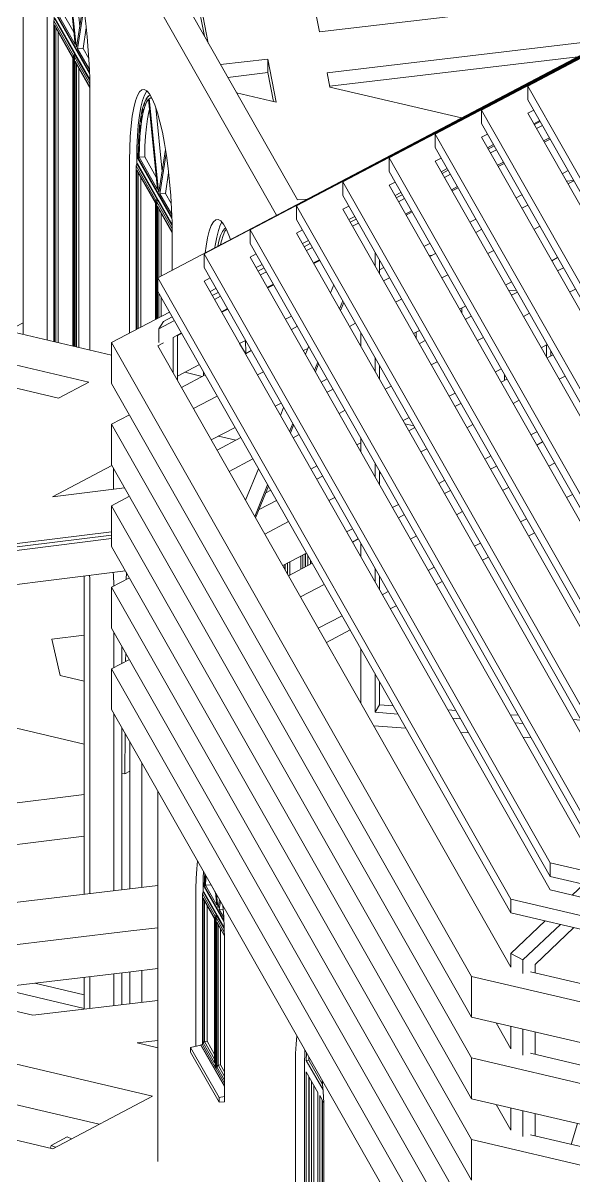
# Model space of a CAD drawing. Header units: millimetres. Extents: x -48833 to 51386, y -17441 to 31409.
# Drawn here: x -5673 to -1879, y 506 to 8446 of the extents above; entities that cross this region are included whole.
import ezdxf

# ---------------------------------------------------------------- set-up
doc = ezdxf.new("R2010")
doc.units = ezdxf.units.MM
for name, color, linetype, lineweight in [('A-FLOR', 192, 'Continuous', 9), ('A-GENM', 13, 'Continuous', 9), ('A-GLAZ', 151, 'Continuous', 9), ('A-GLAZ-CURT', 52, 'Continuous', 9), ('A-ROOF', 132, 'Continuous', 9), ('A-WALL', 113, 'Continuous', 9), ('I-FURN-PNLS', 30, 'Continuous', 9)]:
    doc.layers.add(name, color=color, linetype=linetype, lineweight=lineweight)

# ---------------------------------------------------------------- blocks, each defined once
blk = doc.blocks.new('HOOR LIGHT - HOOR LIGHT-165948-3D 3')
at = {"layer": 'A-GENM'}
for p, q in [((2093.7, 10292.2), (-4745.2, 6691.7)), ((-4745.2, 6691.7), (-2314, 2412.1)), ((-4745.2, 6598.1), (-4745.2, 6691.7)), ((-4426.7, 6669.6), (-4385.8, 6691.1)), ((-2314, 2318.5), (-4745.2, 6598.1)), ((-2044.1, 2475.6), (-4426.7, 6669.6)), ((-4344.8, 6619), (-4385.8, 6597.5)), ((8049.1, 109.7), (-2044.1, 2475.6)), ((-2314, 2412.1), (7986, -2.2)), ((-2314, 2318.5), (-2314, 2412.1)), ((7986, -95.9), (-2314, 2318.5))]:
    blk.add_line(p, q, dxfattribs=at)
blk = doc.blocks.new('HOOR LIGHT1 - HOOR LIGHT-166020-3D 3')
at = {"layer": 'A-GENM'}
for p, q in [((2274.3, 10384.7), (-4426.7, 6856.8)), ((-4426.7, 6856.8), (-2044.1, 2662.8)), ((-4426.7, 6763.2), (-4426.7, 6856.8)), ((-4108.2, 6834.6), (-4067.3, 6856.2)), ((-1774.3, 2726.3), (-4108.2, 6834.6)), ((-2044.1, 2569.2), (-4426.7, 6763.2)), ((-4026.3, 6784.1), (-4067.3, 6762.6)), ((-2044.1, 2662.8), (8049.1, 296.9)), ((-2044.1, 2569.2), (-2044.1, 2662.8)), ((8049.1, 203.3), (-2044.1, 2569.2))]:
    blk.add_line(p, q, dxfattribs=at)
blk = doc.blocks.new('HOOR LIGHT2 - HOOR LIGHT-166050-3D 3')
at = {"layer": 'A-GENM'}
for p, q in [((2454.9, 10477.1), (-4108.2, 7021.9)), ((-4108.2, 7021.9), (-1774.3, 2913.5)), ((-4108.2, 6928.3), (-4108.2, 7021.9)), ((-3789.7, 6999.7), (-3748.7, 7021.3)), ((-1504.4, 2977), (-3789.7, 6999.7)), ((-1774.3, 2819.9), (-4108.2, 6928.3)), ((-3707.8, 6949.2), (-3748.7, 6927.6))]:
    blk.add_line(p, q, dxfattribs=at)
blk = doc.blocks.new('HOOR LIGHT3 - HOOR LIGHT-166080-3D 3')
at = {"layer": 'A-GENM'}
for p, q in [((2635.4, 10569.6), (-3789.7, 7187)), ((-3789.7, 7187), (-1504.4, 3164.2)), ((-3789.7, 7093.3), (-3789.7, 7187)), ((-3471.2, 7164.8), (-3430.2, 7186.3)), ((-1234.5, 3227.6), (-3471.2, 7164.8)), ((-1504.4, 3070.6), (-3789.7, 7093.3)), ((-3389.3, 7114.3), (-3430.2, 7092.7))]:
    blk.add_line(p, q, dxfattribs=at)
blk = doc.blocks.new('HOOR LIGHT4 - HOOR LIGHT-166110-3D 3')
at = {"layer": 'A-GENM'}
for p, q in [((2816, 10662), (-3471.2, 7352)), ((-3471.2, 7352), (-1234.5, 3414.9)), ((-3471.2, 7258.4), (-3471.2, 7352)), ((-3152.7, 7329.8), (-3111.7, 7351.4)), ((-964.6, 3478.3), (-3152.7, 7329.8)), ((-1234.5, 3321.3), (-3471.2, 7258.4)), ((-3070.8, 7279.3), (-3111.7, 7257.8))]:
    blk.add_line(p, q, dxfattribs=at)
blk = doc.blocks.new('HOOR LIGHT5 - HOOR LIGHT-166140-3D 3')
at = {"layer": 'A-GENM'}
for p, q in [((2996.6, 10754.5), (-3152.7, 7517.1)), ((-3152.7, 7517.1), (-964.6, 3665.6)), ((-3152.7, 7423.5), (-3152.7, 7517.1)), ((-2834.1, 7494.9), (-2793.2, 7516.5)), ((-694.7, 3729), (-2834.1, 7494.9)), ((-964.6, 3572), (-3152.7, 7423.5)), ((-2752.3, 7444.4), (-2793.2, 7422.8))]:
    blk.add_line(p, q, dxfattribs=at)
blk = doc.blocks.new('HOOR LIGHT6 - HOOR LIGHT-166170-3D 3')
at = {"layer": 'A-GENM'}
for p, q in [((3177.2, 10846.9), (-2834.1, 7682.2)), ((-2834.1, 7682.2), (-694.7, 3916.3)), ((-2834.1, 7588.5), (-2834.1, 7682.2)), ((-2515.6, 7660), (-2474.7, 7681.5)), ((-424.9, 3979.7), (-2515.6, 7660)), ((-694.7, 3822.6), (-2834.1, 7588.5)), ((-2433.7, 7609.5), (-2474.7, 7587.9))]:
    blk.add_line(p, q, dxfattribs=at)
blk = doc.blocks.new('HOOR LIGHT7 - HOOR LIGHT-166200-3D 3')
at = {"layer": 'A-GENM'}
for p, q in [((3357.7, 10939.3), (-2515.6, 7847.2)), ((-2515.6, 7847.2), (-424.9, 4167)), ((-2515.6, 7753.6), (-2515.6, 7847.2)), ((-2197.1, 7825), (-2156.2, 7846.6)), ((-155, 4230.4), (-2197.1, 7825)), ((-424.9, 4073.3), (-2515.6, 7753.6)), ((-2115.2, 7774.5), (-2156.2, 7753))]:
    blk.add_line(p, q, dxfattribs=at)
blk = doc.blocks.new('HOOR LIGHT8 - HOOR LIGHT-166230-3D 3')
at = {"layer": 'A-GENM'}
for p, q in [((3538.3, 11031.8), (-2197.1, 8012.3)), ((-2197.1, 8012.3), (-155, 4417.6)), ((-2197.1, 7918.7), (-2197.1, 8012.3)), ((-155, 4324), (-2197.1, 7918.7))]:
    blk.add_line(p, q, dxfattribs=at)
blk = doc.blocks.new('TRUESS - TRUESS-169564-3D 3')
at = {"layer": 'A-GENM'}
for p, q in [((-1890.6, 2439.6), (-1811.5, 2514.7)), ((-2314, 2037.6), (-2076.7, 2262.9)), ((-1972.7, 2238.5), (-2230.5, 1993.9)), ((-2147.4, 1961.9), (-1879.1, 2216.6)), ((-2314, 1944), (-2314, 2037.6)), ((-2314, 2037.6), (-2230.5, 1993.9)), ((-2230.5, 1993.9), (-2230.5, 1900.2)), ((-2147.4, 1905), (-2147.4, 1961.9)), ((-2314, 1382.3), (-2314, 1536.4)), ((-2230.5, 1516.9), (-2230.5, 1338.5)), ((-2147.4, 1343.2), (-2147.4, 1497.4)), ((-2314, 820.5), (-2314, 974.7)), ((-2230.5, 955.1), (-2230.5, 776.7)), ((-2147.4, 781.4), (-2147.4, 935.6)), ((-1899.3, 723.3), (-1854.4, 867))]:
    blk.add_line(p, q, dxfattribs=at)
blk = doc.blocks.new('TRUESS1 - TRUESS-169983-3D 3')
at = {"layer": 'A-GENM'}
for p, q in [((-2151.9, 7747), (-2111.7, 7768.3)), ((-2096.5, 7741.6), (-2137.4, 7719.9)), ((-2089, 7634.8), (-2048.1, 7656.5)), ((-2469.4, 7578.5), (-2428.5, 7600.2)), ((-2413.3, 7573.5), (-2454.2, 7551.8)), ((-2405.8, 7466.7), (-2364.9, 7488.4)), ((-2786.2, 7410.4), (-2745.3, 7432.1)), ((-2730.1, 7405.4), (-2771, 7383.7)), ((-2722.6, 7298.6), (-2681.7, 7320.3)), ((-3102.9, 7242.3), (-3062.1, 7264)), ((-3046.9, 7237.3), (-3087.8, 7215.6)), ((-3039.4, 7130.5), (-2998.5, 7152.2)), ((-3419.7, 7074.2), (-3378.9, 7095.9)), ((-3363.7, 7069.2), (-3404.6, 7047.5)), ((-3736.5, 6906.1), (-3695.7, 6927.8)), ((-3680.5, 6901.1), (-3721.4, 6879.4)), ((-3249.4, 6774.4), (-3249.4, 6868)), ((-4053.3, 6738), (-4012.5, 6759.7)), ((-3673, 6794.3), (-3632.1, 6816)), ((-3217.8, 6812.5), (-3217.8, 6718.8)), ((-3997.3, 6733), (-4038.2, 6711.3)), ((-4370.1, 6569.9), (-4329.3, 6591.6)), ((-3989.8, 6626.2), (-3948.9, 6647.9)), ((-3533.8, 6642.8), (-3556, 6588.4)), ((-4314.1, 6564.9), (-4355, 6543.2)), ((-3493.3, 6478), (-3471.1, 6532.5)), ((-3465, 6521.7), (-3487.2, 6467.3)), ((-4306.6, 6458.1), (-4265.7, 6479.8)), ((-4630.9, 6396.8), (-4738.5, 6339.8)), ((-4706.9, 6391.3), (-4738.5, 6339.8)), ((-4706.9, 6391.3), (-4646.1, 6423.5)), ((-4738.5, 6339.8), (-4738.5, 6246.1)), ((-4640.7, 6280.8), (-4582.5, 6311.7)), ((-4640.7, 6039.6), (-4640.7, 6280.8)), ((-4609.1, 6297.6), (-4609.1, 5984)), ((-3347.2, 6314.4), (-3347.2, 6220.8)), ((-3706.3, 6220.8), (-3728.6, 6166.4)), ((-3249.4, 6048.7), (-3249.4, 6142.3)), ((-3665.9, 6056.1), (-3643.6, 6110.5)), ((-3637.5, 6099.7), (-3659.8, 6045.3)), ((-3217.8, 6086.7), (-3217.8, 5993.1)), ((-3878.9, 5798.9), (-3901.2, 5744.4)), ((-3838.5, 5634.1), (-3816.2, 5688.5)), ((-3810.1, 5677.8), (-3832.4, 5623.3)), ((-3347.2, 5588.6), (-3347.2, 5495)), ((-3249.4, 5322.9), (-3249.4, 5416.6)), ((-4051.5, 5376.9), (-4140.5, 5159.2)), ((-3217.8, 5361), (-3217.8, 5267.3)), ((-4077.9, 5048.8), (-3988.8, 5266.6)), ((-3982.7, 5255.8), (-4071.7, 5038.1)), ((-3347.2, 4862.9), (-3347.2, 4769.3)), ((-3249.4, 4597.2), (-3249.4, 4690.8)), ((-3217.8, 4635.2), (-3217.8, 4541.6)), ((-3347.2, 4137.2), (-3347.2, 3762.7)), ((-3249.4, 3699.2), (-3249.4, 3965.1)), ((-3217.8, 3909.5), (-3217.8, 3750.7)), ((-3217.8, 3750.7), (-3249.4, 3699.2)), ((-3217.8, 3750.7), (-3123.6, 3743.6)), ((-3091.6, 3687.2), (-3249.4, 3699.2)), ((-2748.3, 3715.2), (-2692.8, 3711)), ((-2660.8, 3654.6), (-2716.3, 3658.9)), ((-2317.5, 3682.6), (-2262, 3678.4)), ((-3258.3, 3606.2), (-3036, 3589.4)), ((-2230, 3622.1), (-2285.5, 3626.3)), ((-1886.7, 3650), (-1831.1, 3645.8)), ((-2660.8, 3561), (-2605.2, 3556.8)), ((-2230, 3528.4), (-2174.4, 3524.2))]:
    blk.add_line(p, q, dxfattribs=at)
blk = doc.blocks.new('Table Dining 4 Seater-Circular - 1200 mm dia-177582-3D 3')
at = {"layer": 'I-FURN-PNLS'}
for p, q in [((-2307.7, 6573.9), (-2310.8, 6573.7)), ((-2651.7, 6448.1), (-2651.7, 6483.1)), ((-2965.2, 6274.1), (-2965.2, 6318.1)), ((-2067.3, 6229.1), (-2067.3, 6145)), ((-2037.3, 6153.9), (-2037.3, 6185.8)), ((-2358.6, 6025.7), (-2358.6, 5984.7))]:
    blk.add_line(p, q, dxfattribs=at)
blk = doc.blocks.new('Family2 - Family2-221174-3D 3')
at = {"layer": 'A-GENM'}
for p, q in [((-3632.7, 8384.9), (-3938, 9964.9)), ((-4707.1, 9911), (-4397.5, 8308.4)), ((-4424.9, 8356.6), (-4707.1, 9817.4)), ((-916, 8707.7), (-3632.7, 8384.9)), ((-3578.3, 8102.9), (-1623.6, 8335.2)), ((-4313.1, 8159.8), (-3986.5, 8198.6)), ((-3986.5, 8198.6), (-3929.1, 7901.4)), ((-3986.5, 8105), (-3986.5, 8198.6)), ((-1853.3, 8214.3), (-3560.6, 8011.4)), ((-3986.5, 8105), (-4263.3, 8072.1)), ((-3948, 7905.8), (-3986.5, 8105)), ((-3559.4, 8005), (-3578.3, 8102.9)), ((-3929.1, 7901.4), (-4202.7, 7965.5)), ((-2653.9, 7792.8), (-3559.4, 8005))]:
    blk.add_line(p, q, dxfattribs=at)
blk = doc.blocks.new('Family6 - Family6-227031-3D 3')
at = {"layer": 'A-GENM'}
for p, q in [((-5673.5, 6382.3), (-5779.3, 6326.7)), ((-5475.5, 4203.3), (-5253.5, 4229.7)), ((-5418, 3952.8), (-5475.5, 4203.3)), ((-5253.5, 3914.3), (-5418, 3952.8)), ((-6789.9, 3840.8), (-5253.5, 3480.6)), ((-5253.5, 3134.1), (-6789.9, 2942.4)), ((-6789.9, 2655.3), (-5253.5, 2847.1)), ((-5593.3, 1833.6), (-5253.5, 1754)), ((-5253.5, 1660.3), (-5858.1, 1802))]:
    blk.add_line(p, q, dxfattribs=at)
blk = doc.blocks.new('Family7 - Family7-230587-3D 3')
at = {"layer": 'A-GENM'}
for p, q in [((-5063.8, 6159.2), (-11442.6, 7651.9)), ((-6033.8, 6164.7), (-5219.4, 5974.1)), ((-5430.3, 5863), (-6486.8, 6110.7)), ((-4438.9, 6013), (-4558.6, 6041)), ((-5219.4, 5974.1), (-5430.3, 5863)), ((-2982.3, 5672.1), (-3043.7, 5686.5)), ((-4208.6, 5572.5), (-4328.3, 5600.5)), ((-5471, 5184), (-5061.9, 5399.8)), ((-5049.8, 5378.6), (-5049.8, 5236.7)), ((-4974.6, 5246.2), (-5471, 5184)), ((-6197.6, 4800.9), (-5063.8, 4942.8)), ((-4968.6, 4673.8), (-6197.6, 4520)), ((-4745.2, 2507.4), (-6811, 2261.3)), ((-6755.3, 1976), (-4931.2, 2193.3)), ((-4931.2, 2193.3), (-4745.2, 2215.5)), ((-4931.2, 1912.5), (-6227.4, 1758)), ((-4745.2, 1934.6), (-4931.2, 1912.5)), ((-5605.2, 1612.4), (-6735.9, 1877)), ((-4745.2, 1714.9), (-5605.2, 1612.4)), ((-4887.2, 1422.6), (-4745.2, 1439.5)), ((-4745.2, 1389.4), (-4887.2, 1422.6)), ((-5853.8, 1307.4), (-4780.9, 1056.4)), ((-4780.9, 1056.4), (-5468.9, 693.6)), ((-5468.9, 693.6), (-6601.1, 958.5)), ((-5149.8, 861.8), (-5853.8, 1026.6))]:
    blk.add_line(p, q, dxfattribs=at)
blk = doc.blocks.new('Family8 - COLUMN 2-239411-3D 3')
at = {"layer": 'A-GENM'}
for p, q in [((-5480.5, 716.6), (-5483.5, 696.8)), ((-5369.7, 775), (-5480.5, 716.6)), ((-5450.2, 703.5), (-5480.5, 716.6)), ((-5369.7, 775), (-5339.4, 761.9))]:
    blk.add_line(p, q, dxfattribs=at)
blk = doc.blocks.new('Family8 - COLUMN-V9-3D 3')
at = {"layer": 'A-GENM'}
for p, q in [((-5253.7, 4639.2), (-5253.5, 4613)), ((-5253.5, 4613), (-5253.5, 2446.8)), ((-4962.3, 4613.9), (-4961.9, 4662.1)), ((-5213.8, 2451.5), (-5213.8, 4545.3)), ((-5047.7, 4251.4), (-5047.7, 4007.2)), ((-4992.2, 4153.7), (-4992.2, 4036.4)), ((-4967, 4049.7), (-4966.5, 4108.4)), ((-5047.7, 3689.6), (-5047.7, 2471.3)), ((-4992.2, 3591.9), (-4992.2, 2477.9)), ((-4973.3, 3275.5), (-4971, 3554.6)), ((-4938.9, 3498.1), (-4938.9, 2484.3)), ((-4855.7, 2494.2), (-4855.7, 3351.6)), ((-4973.3, 3275.5), (-4992.2, 3279.9)), ((-4938.9, 3293.6), (-4973.3, 3275.5)), ((-4938.9, 1911.5), (-4938.9, 1691.8)), ((-4855.7, 1701.7), (-4855.7, 1921.5)), ((-5253.5, 1874.1), (-5253.5, 1654.3)), ((-5213.8, 1659.1), (-5213.8, 1878.8)), ((-5047.7, 1898.6), (-5047.7, 1678.8)), ((-4992.2, 1905.2), (-4992.2, 1685.5))]:
    blk.add_line(p, q, dxfattribs=at)
for points in [[(-5213.8, 4545.3, 0), (-5214.6, 4617.7, 0), (-5215.4, 4644.2, 0)], [(-5052.3, 4664.4, 0), (-5050.8, 4640.3, 0), (-5048.5, 4578.8, 0), (-5048.3, 4569.3, 0)]]:
    blk.add_polyline3d(points, dxfattribs=at)
blk = doc.blocks.new('System Panel - Glazed-251413-3D 3')
at = {"layer": 'A-GLAZ-CURT'}
for p, q in [((-5063.8, 4919.8), (-6197.6, 4778)), ((-6197.6, 4754.5), (-5063.8, 4896.4)), ((-6197.6, 4778), (-7199.5, 4249.6)), ((-6197.6, 4754.5), (-6197.6, 4778)), ((-7195.3, 4228.4), (-6197.6, 4754.5))]:
    blk.add_line(p, q, dxfattribs=at)
blk = doc.blocks.new('Arched _2_ - Arched _2_ 2-252812-3D 3')
at = {"layer": 'A-GLAZ'}
for p, q in [((-4436.8, 2448.6), (-4433.2, 2462.8)), ((-4433.5, 2487.6), (-4433.5, 2462)), ((-4433.2, 2462.8), (-4427.6, 2463.2)), ((-4433.2, 2462.8), (-4342.2, 2302.6)), ((-4336.6, 2303), (-4427.6, 2463.2)), ((-4425.5, 2497), (-4420.6, 2497.3)), ((-4290, 2258.5), (-4425.5, 2497)), ((-4420.6, 2497.3), (-4290.4, 2268.2)), ((-4416.8, 2507.5), (-4378.5, 2510.2)), ((-4338.9, 2370.5), (-4416.8, 2507.5)), ((-4378.5, 2511.7), (-4378.5, 2510.2)), ((-4378.5, 2510.2), (-4347.4, 2455.3)), ((-4436.8, 1408.9), (-4436.8, 2448.6)), ((-4350, 2295.8), (-4436.8, 2448.6)), ((-4423.5, 2398.8), (-4432.5, 2420.7)), ((-4432.5, 2420.7), (-4432.5, 1421.8)), ((-4354.3, 2283), (-4432.5, 2420.7)), ((-4423.5, 2398.8), (-4423.5, 1432.6)), ((-4354.2, 2276.9), (-4423.5, 2398.8)), ((-4347.6, 2457.2), (-4338.9, 2370.5)), ((-4332.2, 2358.5), (-4340.8, 2445.3)), ((-4320.6, 2409.7), (-4329.2, 2353.4)), ((-4322.4, 2341.4), (-4313.8, 2397.8)), ((-4406, 1433.8), (-4406, 2368.1)), ((-4336.6, 2303), (-4342.2, 2302.6)), ((-4336.6, 2299.4), (-4336.6, 2303)), ((-4328.4, 2358.8), (-4332.2, 2358.5)), ((-4329.2, 2353.4), (-4332.2, 2358.5)), ((-4295.4, 2343.3), (-4322.4, 2341.4)), ((-4291.3, 2286.6), (-4322.4, 2341.4)), ((-4354.3, 1284.1), (-4354.3, 2283)), ((-4342.2, 2302.6), (-4350, 2295.8)), ((-4350, 2295.8), (-4350, 1256.2)), ((-4343.8, 2285), (-4340.3, 2299.2)), ((-4343.8, 1245.3), (-4343.8, 2285)), ((-4287.5, 2185.8), (-4343.8, 2285)), ((-4342.2, 2302.6), (-4342.2, 2291.3)), ((-4340.3, 2299.2), (-4334.6, 2299.6)), ((-4340.3, 2299.2), (-4287.9, 2206.9)), ((-4330.5, 2235.1), (-4339.6, 2257.1)), ((-4339.6, 2257.1), (-4339.6, 1258.2)), ((-4287.2, 2164.9), (-4339.6, 2257.1)), ((-4288.1, 2217.7), (-4334.6, 2299.6)), ((-4330.5, 2235.1), (-4330.5, 1268.9)), ((-4287.1, 2158.7), (-4330.5, 2235.1)), ((-4313.1, 1270.1), (-4313.1, 2204.5)), ((-4423.5, 1432.6), (-4432.5, 1421.8)), ((-4406, 1433.8), (-4423.5, 1432.6)), ((-4423.5, 1432.6), (-4354.3, 1310.8)), ((-4354.3, 1342.7), (-4406, 1433.8)), ((-4519.3, 1389.7), (-4448.2, 1406.6)), ((-4519.3, 1358.1), (-4519.3, 1389.7)), ((-4323.6, 1045.2), (-4519.3, 1389.7)), ((-4323.6, 1013.6), (-4519.3, 1358.1)), ((-4448.2, 1410.1), (-4436.8, 1411.4)), ((-4448.2, 1406.6), (-4448.2, 1410.1)), ((-4286.8, 1126), (-4448.2, 1410.1)), ((-4286.8, 1122.5), (-4448.2, 1406.6)), ((-4350, 1256.2), (-4436.8, 1408.9)), ((-4432.5, 1421.8), (-4354.3, 1284.1)), ((-4350, 1256.2), (-4343.8, 1245.4)), ((-4286.8, 1144.9), (-4343.8, 1245.3)), ((-4330.5, 1268.9), (-4339.6, 1258.2)), ((-4339.6, 1258.2), (-4286.8, 1165.3)), ((-4313.1, 1270.1), (-4330.5, 1268.9)), ((-4330.5, 1268.9), (-4286.8, 1192)), ((-4286.8, 1223.9), (-4313.1, 1270.1)), ((-4286.8, 1054), (-4323.6, 1045.2)), ((-4323.6, 1045.2), (-4323.6, 1013.6)), ((-4323.6, 1013.6), (-4286.8, 1016.1))]:
    blk.add_line(p, q, dxfattribs=at)
for points in [[(-4430.1, 2602.8, 0), (-4432.2, 2558.7, 0), (-4433.5, 2487.6, 0)], [(-4425.5, 2497, 0), (-4423.6, 2561.6, 0), (-4422, 2588.6, 0)], [(-4417.6, 2580.8, 0), (-4418.7, 2562, 0), (-4420.6, 2497.3, 0)], [(-4414, 2574.3, 0), (-4415, 2557.7, 0), (-4416.8, 2507.5, 0)]]:
    blk.add_polyline3d(points, dxfattribs=at)
blk = doc.blocks.new('Arched _2_ - Arched _2_ 2-V45-3D 3')
at = {"layer": 'A-GLAZ'}
for p, q in [((-3722.6, 1301.7), (-3720.6, 1353.8)), ((-3734.7, 1282.8), (-3734.7, 182.7)), ((-3722.6, 1301.7), (-3704.9, 1302.9)), ((-3607.5, 1099.1), (-3722.6, 1301.7)), ((-3704.3, 1325.1), (-3704.9, 1302.9)), ((-3704.9, 1302.9), (-3610.3, 1136.3)), ((-3723, 208.8), (-3723, 1221.9)), ((-3723, 1221.9), (-3643.3, 1081.7)), ((-3705.3, 1190.8), (-3705.3, 210.1)), ((-3703.4, 1187.4), (-3703.4, 223.4)), ((-3687.2, 230.4), (-3687.2, 1158.9)), ((-3670.1, 231.6), (-3670.1, 1128.7)), ((-3643.3, 1081.7), (-3643.3, 68.6)), ((-3630.4, 45.9), (-3630.4, 1058.9)), ((-3630.4, 1058.9), (-3603.1, 1010.8)), ((-3612.8, 1027.9), (-3612.8, 47.1)), ((-3610.5, 1023.8), (-3610.5, 59.8)), ((-3802.4, 186.9), (-3826.9, 185.2)), ((-3826.9, 185.2), (-3621.4, -176.5)), ((-3826.9, 161.8), (-3826.9, 185.2)), ((-3621.4, -199.9), (-3826.9, 161.8)), ((-3797.5, 178.3), (-3802.4, 186.9)), ((-3734.7, 182.7), (-3797.5, 178.3)), ((-3601.8, -51.3), (-3734.7, 182.7)), ((-3723, 208.8), (-3705.3, 210.1)), ((-3643.3, 68.6), (-3723, 208.8)), ((-3705.3, 210.1), (-3643.3, 100.9)), ((-3703.4, 223.4), (-3687.2, 230.4)), ((-3703.4, 223.4), (-3643.3, 117.7)), ((-3687.2, 230.4), (-3670.1, 231.6)), ((-3643.3, 153.2), (-3687.2, 230.4)), ((-3643.3, 184.6), (-3670.1, 231.6)), ((-3612.8, 47.1), (-3630.4, 45.9)), ((-3601.8, -4.5), (-3630.4, 45.9)), ((-3612.8, 47.1), (-3601.8, 27.8)), ((-3610.5, 59.8), (-3601.8, 63.5)), ((-3610.5, 59.8), (-3601.8, 44.5)), ((-3621.4, -176.5), (-3596.9, -174.8)), ((-3621.4, -176.5), (-3621.4, -199.9)), ((-3596.9, -198.2), (-3621.4, -199.9)), ((-3596.9, -174.8), (-3601.8, -166.2)), ((-3596.9, -174.8), (-3596.9, -198.2))]:
    blk.add_line(p, q, dxfattribs=at)
blk.add_polyline3d([(-3732.7, 1375.1, 0), (-3733.5, 1353.9, 0), (-3734.7, 1282.8, 0)], dxfattribs=at)
blk = doc.blocks.new('Arched _2_ - Arched _2_ 3-253363-3D 3')
at = {"layer": 'A-GLAZ'}
for p, q in [((-5401, 8897.1), (-5408.5, 8874.4)), ((-5387, 8927.1), (-5395.2, 8911.4)), ((-5371.5, 8945.5), (-5380.5, 8936.4)), ((-5376.7, 8921.2), (-5314.7, 8298.4)), ((-5371.6, 8926.3), (-5352.9, 8927.6)), ((-5307.9, 8286.5), (-5371.6, 8926.3)), ((-5413.6, 8855.4), (-5420.2, 8825.5)), ((-5326.8, 8863), (-5283.1, 8424.1)), ((-5432.8, 8742.5), (-5437.5, 8695.1)), ((-5424.2, 8803.8), (-5429.9, 8765.6)), ((-5439.2, 8672.6), (-5442.7, 8612.5)), ((-5443.5, 8594.8), (-5445.3, 8511.5)), ((-5458.1, 8501.7), (-5458.1, 8476.1)), ((-5450.2, 8511.1), (-5445.3, 8511.5)), ((-5215.7, 8098.4), (-5450.2, 8511.1)), ((-5445.3, 8511.5), (-5216.1, 8108)), ((-5441.6, 8521.8), (-5403.3, 8524.5)), ((-5314.7, 8298.4), (-5441.6, 8521.8)), ((-5403.3, 8524.5), (-5323.1, 8383.3)), ((-5260.1, 8574.2), (-5304.9, 8281.3)), ((-5298.2, 8269.4), (-5255.7, 8546.7)), ((-5461.4, 8462.7), (-5457.9, 8476.9)), ((-5461.4, 6252.3), (-5461.4, 8462.7)), ((-5325.7, 8223.8), (-5461.4, 8462.7)), ((-5457.9, 8476.9), (-5452.2, 8477.3)), ((-5457.9, 8476.9), (-5318, 8230.6)), ((-5448.1, 8412.9), (-5457.2, 8434.8)), ((-5457.2, 8434.8), (-5457.2, 6251.3)), ((-5330, 8210.9), (-5457.2, 8434.8)), ((-5312.3, 8231), (-5452.2, 8477.3)), ((-5448.1, 8412.9), (-5448.1, 6249.2)), ((-5330, 8204.9), (-5448.1, 8412.9)), ((-5430.7, 6245.1), (-5430.7, 8382.2)), ((-5238.3, 8413), (-5259.9, 8272.1)), ((-5304.1, 8286.7), (-5307.9, 8286.5)), ((-5304.9, 8281.3), (-5307.9, 8286.5)), ((-5259.9, 8272.1), (-5298.2, 8269.4)), ((-5216.8, 8126.1), (-5298.2, 8269.4)), ((-5259.9, 8272.1), (-5220.5, 8202.7)), ((-5330, 6221.5), (-5330, 8210.9)), ((-5318, 8230.6), (-5325.7, 8223.8)), ((-5325.7, 8223.8), (-5325.7, 6220.5)), ((-5319.6, 8212.9), (-5316, 8227.1)), ((-5319.6, 6219.1), (-5319.6, 8212.9)), ((-5214.2, 8027.4), (-5319.6, 8212.9)), ((-5312.3, 8231), (-5318, 8230.6)), ((-5318, 8230.6), (-5318, 8219.3)), ((-5316, 8227.1), (-5310.3, 8227.5)), ((-5316, 8227.1), (-5214.4, 8048.3)), ((-5306.2, 8163.1), (-5315.3, 8185)), ((-5315.3, 8185), (-5315.3, 6218.1)), ((-5213.9, 8006.5), (-5315.3, 8185)), ((-5312.3, 8227.4), (-5312.3, 8231)), ((-5214.6, 8058.9), (-5310.3, 8227.5)), ((-5306.2, 8163.1), (-5306.2, 6216)), ((-5213.8, 8000.4), (-5306.2, 8163.1)), ((-5288.8, 6211.9), (-5288.8, 8132.4))]:
    blk.add_line(p, q, dxfattribs=at)
for points in [[(-5387.2, 8978, 0), (-5390, 8974.6, 0), (-5404.9, 8949, 0), (-5418.3, 8912.3, 0), (-5430.1, 8865.1, 0), (-5439.9, 8808, 0), (-5447.8, 8742, 0), (-5453.5, 8668.2, 0), (-5456.9, 8587.6, 0), (-5458.1, 8501.7, 0)], [(-5450.2, 8511.1, 0), (-5448.4, 8592.6, 0), (-5444.4, 8668.4, 0), (-5438.3, 8737.2, 0), (-5430, 8798, 0), (-5419.8, 8849.6, 0), (-5407.8, 8891.4, 0), (-5394.3, 8922.6, 0), (-5379.4, 8942.6, 0), (-5365.7, 8950.7, 0)], [(-5376.7, 8921.2, 0), (-5390.1, 8900.4, 0), (-5402.2, 8870.1, 0), (-5413, 8830.8, 0), (-5422.3, 8782.9, 0), (-5429.9, 8727.2, 0), (-5435.7, 8664.5, 0), (-5439.6, 8595.7, 0), (-5441.6, 8521.8, 0)], [(-5356.4, 8933.8, 0), (-5358, 8933.5, 0), (-5371.6, 8926.3, 0)], [(-5369.9, 8852.9, 0), (-5374.8, 8833.5, 0), (-5384.1, 8785.6, 0), (-5391.6, 8729.9, 0), (-5397.4, 8667.2, 0), (-5401.4, 8598.4, 0), (-5403.3, 8524.5, 0)]]:
    blk.add_polyline3d(points, dxfattribs=at)
blk = doc.blocks.new('Arched _2_ - Arched _2_ 3-V52-3D 3')
at = {"layer": 'A-GLAZ'}
for p, q in [((-4803.9, 7946.5), (-4812.9, 7937.4)), ((-4833.6, 7897.7), (-4840.9, 7875.4)), ((-4819.4, 7928), (-4827.6, 7912.3)), ((-4809.1, 7922.2), (-4747.1, 7299.4)), ((-4804, 7927.3), (-4785.4, 7928.6)), ((-4740.3, 7287.4), (-4804, 7927.3)), ((-4759.2, 7864), (-4715.5, 7425)), ((-4856.6, 7804.7), (-4862.4, 7766.6)), ((-4846, 7856.4), (-4852.6, 7826.5)), ((-4865.2, 7743.5), (-4869.9, 7696.1)), ((-4871.7, 7673.6), (-4875.2, 7613.4)), ((-4875.9, 7595.8), (-4877.7, 7512.4)), ((-4692.5, 7575.1), (-4737.4, 7282.3)), ((-4730.6, 7270.3), (-4688.1, 7547.7)), ((-4893.9, 7463.6), (-4890.3, 7477.8)), ((-4890.5, 7502.6), (-4890.5, 7477)), ((-4890.3, 7477.8), (-4884.7, 7478.2)), ((-4890.3, 7477.8), (-4750.4, 7231.5)), ((-4744.7, 7231.9), (-4884.7, 7478.2)), ((-4882.6, 7512.1), (-4877.7, 7512.4)), ((-4648.2, 7099.4), (-4882.6, 7512.1)), ((-4877.7, 7512.4), (-4648.5, 7109)), ((-4874, 7522.8), (-4835.8, 7525.5)), ((-4747.1, 7299.4), (-4874, 7522.8)), ((-4835.8, 7525.5), (-4755.6, 7384.2)), ((-4893.9, 6335.2), (-4893.9, 7463.6)), ((-4758.2, 7224.7), (-4893.9, 7463.6)), ((-4880.5, 7413.8), (-4889.6, 7435.8)), ((-4889.6, 7435.8), (-4889.6, 6337.5)), ((-4762.4, 7211.9), (-4889.6, 7435.8)), ((-4880.5, 7413.8), (-4880.5, 6342.3)), ((-4762.4, 7205.9), (-4880.5, 7413.8)), ((-4670.8, 7414), (-4692.4, 7273)), ((-4863.1, 6351.4), (-4863.1, 7383.1)), ((-4750.4, 7231.5), (-4758.2, 7224.7)), ((-4752, 7213.9), (-4748.4, 7228.1)), ((-4744.7, 7231.9), (-4750.4, 7231.5)), ((-4750.4, 7231.5), (-4750.4, 7220.3)), ((-4748.4, 7228.1), (-4742.8, 7228.5)), ((-4748.4, 7228.1), (-4646.9, 7049.3)), ((-4744.7, 7228.3), (-4744.7, 7231.9)), ((-4647, 7059.9), (-4742.8, 7228.5)), ((-4736.6, 7287.7), (-4740.3, 7287.4)), ((-4737.4, 7282.3), (-4740.3, 7287.4)), ((-4692.4, 7273), (-4730.6, 7270.3)), ((-4649.2, 7127), (-4730.6, 7270.3)), ((-4692.4, 7273), (-4653, 7203.6)), ((-4762.4, 6404.4), (-4762.4, 7211.9)), ((-4758.2, 7224.7), (-4758.2, 6406.7)), ((-4752, 6409.9), (-4752, 7213.9)), ((-4646.6, 7028.4), (-4752, 7213.9)), ((-4738.7, 7164), (-4747.7, 7186)), ((-4747.7, 7186), (-4747.7, 6412.2)), ((-4646.3, 7007.5), (-4747.7, 7186)), ((-4738.7, 7164), (-4738.7, 6695)), ((-4646.3, 7001.4), (-4738.7, 7164)), ((-4721.2, 6704.4), (-4721.2, 7133.4)), ((-4738.7, 6586.5), (-4738.7, 6417)), ((-4721.2, 6426.1), (-4721.2, 6555.8))]:
    blk.add_line(p, q, dxfattribs=at)
for points in [[(-4819.6, 7978.9, 0), (-4822.4, 7975.6, 0), (-4837.3, 7950, 0), (-4850.8, 7913.3, 0), (-4862.5, 7866, 0), (-4872.4, 7808.9, 0), (-4880.2, 7743, 0), (-4885.9, 7669.1, 0), (-4889.4, 7588.6, 0), (-4890.5, 7502.6, 0)], [(-4882.6, 7512.1, 0), (-4880.9, 7593.5, 0), (-4876.9, 7669.3, 0), (-4870.7, 7738.2, 0), (-4862.4, 7798.9, 0), (-4852.2, 7850.6, 0), (-4840.3, 7892.4, 0), (-4826.7, 7923.5, 0), (-4811.8, 7943.6, 0), (-4798.2, 7951.7, 0)], [(-4809.1, 7922.2, 0), (-4822.5, 7901.4, 0), (-4834.7, 7871.1, 0), (-4845.5, 7831.7, 0), (-4854.7, 7783.8, 0), (-4862.3, 7728.2, 0), (-4868.1, 7665.5, 0), (-4872, 7596.7, 0), (-4874, 7522.8, 0)], [(-4788.9, 7934.7, 0), (-4790.4, 7934.5, 0), (-4804, 7927.3, 0)], [(-4802.4, 7853.9, 0), (-4807.2, 7834.4, 0), (-4816.5, 7786.5, 0), (-4824.1, 7730.8, 0), (-4829.9, 7668.1, 0), (-4833.8, 7599.4, 0), (-4835.8, 7525.5, 0)]]:
    blk.add_polyline3d(points, dxfattribs=at)
blk = doc.blocks.new('Arched _2_ - Arched _2_ 3-V53-3D 3')
at = {"layer": 'A-GLAZ'}
for p, q in [((-4181.6, 6239.5), (-4141.8, 6169.4)), ((-4178.6, 6232.7), (-4178.6, 6234.2)), ((-4161.4, 6202.5), (-4161.4, 6204)), ((-4141, 6248.6), (-4146.3, 6258))]:
    blk.add_line(p, q, dxfattribs=at)
for points in [[(-4303.8, 7075.4, 0), (-4314.8, 7055.3, 0), (-4328.2, 7018.5, 0), (-4339.9, 6971.3, 0), (-4349.8, 6914.2, 0), (-4351.8, 6899.7, 0)], [(-4332.8, 6909.9, 0), (-4325.3, 6944.3, 0), (-4313.7, 6983.1, 0), (-4300.6, 7011.8, 0), (-4286.3, 7030.1, 0), (-4277.5, 7035.8, 0)], [(-4273.2, 7026.8, 0), (-4282.9, 7013.1, 0), (-4296, 6984.3, 0), (-4307.6, 6945.6, 0), (-4313.3, 6920.4, 0)]]:
    blk.add_polyline3d(points, dxfattribs=at)
blk = doc.blocks.new('Arched _2_ - Arched _2_ 3-V54-3D 3')
at = {"layer": 'A-GLAZ'}
for p, q in [((-3760.1, 4776.1), (-3760.1, 4685.1)), ((-3747.2, 4691.9), (-3747.2, 4782.9)), ((-3729.5, 4792.2), (-3729.5, 4701.2)), ((-3727.2, 4793.4), (-3727.2, 4702.4)), ((-3711, 4710.9), (-3711, 4777.6)), ((-3871, 4717.7), (-3871, 4684.7)), ((-3869.1, 4718.7), (-3869.1, 4681.3)), ((-3852.9, 4652.8), (-3852.9, 4727.2)), ((-3835.7, 4645.3), (-3835.7, 4736.3)), ((-3693.8, 4720), (-3693.8, 4747.4))]:
    blk.add_line(p, q, dxfattribs=at)
blk = doc.blocks.new('POLYGON HOORNO1 - POLYGON HOORNO-266158-3D 3')
at = {"layer": 'A-ROOF'}
for p, q in [((-2095, 5561.7), (-2135.9, 5540.2)), ((-2052.9, 5394), (-2012, 5415.6)), ((-2412.4, 5394.6), (-2453.3, 5373.1)), ((-2370.3, 5226.9), (-2329.3, 5248.5)), ((-2729.7, 5227.5), (-2770.7, 5206)), ((-1889.1, 5199.3), (-1930.1, 5177.8)), ((-3047.1, 5060.5), (-3088.1, 5038.9)), ((-2687.7, 5059.8), (-2646.7, 5081.4)), ((-2206.5, 5032.3), (-2247.4, 5010.7)), ((-3364.5, 4893.4), (-3405.4, 4871.8)), ((-3005, 4892.7), (-2964.1, 4914.3)), ((-2523.9, 4865.2), (-2564.8, 4843.6)), ((-3681.9, 4726.3), (-3845.6, 4640.1)), ((-2841.2, 4698.1), (-2882.2, 4676.5)), ((-3762.6, 4493.9), (-3598.8, 4580.1)), ((-3158.6, 4531), (-3199.6, 4509.4)), ((-3476, 4363.9), (-3639.8, 4277.7)), ((-4940.9, 4063.4), (-5063.8, 3998.8)), ((-5063.8, 3998.8), (-2583.9, -366.5)), ((-5063.8, 3717.9), (-5063.8, 3998.8)), ((-2583.9, -647.3), (-5063.8, 3717.9))]:
    blk.add_line(p, q, dxfattribs=at)
blk = doc.blocks.new('POLYGON HOORNO2 - POLYGON HOORNO-266412-3D 3')
at = {"layer": 'A-ROOF'}
for p, q in [((-2023.3, 6161.2), (-2064.2, 6139.7)), ((-2340.7, 5994.1), (-2381.6, 5972.6)), ((-1981.2, 5993.5), (-1940.2, 6015.1)), ((-2658, 5827.1), (-2699, 5805.5)), ((-2298.6, 5826.4), (-2257.6, 5848)), ((-2975.4, 5660), (-3016.3, 5638.4)), ((-2615.9, 5659.3), (-2575, 5680.9)), ((-2134.8, 5631.8), (-2175.7, 5610.2)), ((-2933.3, 5492.3), (-2892.4, 5513.8)), ((-2452.2, 5464.7), (-2493.1, 5443.1)), ((-3610.1, 5325.8), (-3651.1, 5304.2)), ((-3217.8, 5342.5), (-3209.7, 5346.7)), ((-2769.5, 5297.6), (-2810.5, 5276)), ((-3568.1, 5158.1), (-3527.1, 5179.6)), ((-3927.5, 5158.7), (-4048.4, 5095)), ((-3086.9, 5130.5), (-3127.9, 5109)), ((-4008.3, 4926.3), (-3844.5, 5012.5)), ((-3404.3, 4963.4), (-3445.2, 4941.9)), ((-3721.7, 4796.3), (-3885.4, 4710.1)), ((-4940.9, 4625.2), (-5063.8, 4560.5)), ((-5063.8, 4560.5), (-2583.9, 195.3)), ((-5063.8, 4279.6), (-5063.8, 4560.5)), ((-2583.9, -85.6), (-5063.8, 4279.6))]:
    blk.add_line(p, q, dxfattribs=at)
blk = doc.blocks.new('POLYGON HOORNO3 - POLYGON HOORNO-266474-3D 3')
at = {"layer": 'A-ROOF'}
for p, q in [((-1951.6, 6760.7), (-1992.5, 6739.2)), ((-2268.9, 6593.7), (-2309.9, 6572.1)), ((-1909.5, 6593), (-1868.5, 6614.6)), ((-2226.9, 6425.9), (-2185.9, 6447.5)), ((-2586.3, 6426.6), (-2627.3, 6405)), ((-2544.2, 6258.9), (-2503.3, 6280.4)), ((-2903.7, 6259.5), (-2944.6, 6237.9)), ((-2063.1, 6231.3), (-2104, 6209.7)), ((-2861.6, 6091.8), (-2820.7, 6113.3)), ((-2380.5, 6064.2), (-2421.4, 6042.6)), ((-3538.4, 5925.3), (-3579.4, 5903.8)), ((-3179, 5924.7), (-3138, 5946.2)), ((-2697.8, 5897.1), (-2738.8, 5875.6)), ((-3496.3, 5757.6), (-3455.4, 5779.1)), ((-3015.2, 5730), (-3056.1, 5708.5)), ((-4173.2, 5591.1), (-4337, 5504.9)), ((-3813.7, 5590.5), (-3772.8, 5612.1)), ((-3347.2, 5555.2), (-3373.5, 5541.4)), ((-4253.9, 5358.8), (-4090.1, 5445)), ((-3649.9, 5395.8), (-3690.9, 5374.3)), ((-4940.9, 5186.9), (-5063.8, 5122.3)), ((-3967.3, 5228.8), (-4001, 5211)), ((-5063.8, 5122.3), (-2583.9, 757.1)), ((-5063.8, 4841.4), (-5063.8, 5122.3)), ((-2583.9, 476.2), (-5063.8, 4841.4)), ((-2314, 820.5), (-2415.1, 998.4)), ((-2583.9, 757.1), (7922.8, -1705.8)), ((-2583.9, 476.2), (-2583.9, 757.1)), ((7986, -1593.9), (-2179, 788.9))]:
    blk.add_line(p, q, dxfattribs=at)
blk = doc.blocks.new('POLYGON HOORNO4 - POLYGON HOORNO-266536-3D 3')
at = {"layer": 'A-ROOF'}
for p, q in [((-1879.9, 7360.2), (-1920.8, 7338.7)), ((-2197.2, 7193.2), (-2238.2, 7171.6)), ((-2514.6, 7026.1), (-2555.5, 7004.5)), ((-2155.1, 7025.4), (-2114.2, 7047)), ((-2832, 6859), (-2872.9, 6837.4)), ((-2472.5, 6858.4), (-2431.6, 6879.9)), ((-1991.4, 6830.8), (-2032.3, 6809.2)), ((-3149.4, 6691.9), (-3190.3, 6670.4)), ((-2789.9, 6691.3), (-2748.9, 6712.8)), ((-2308.7, 6663.7), (-2349.7, 6642.1)), ((-3107.3, 6524.2), (-3066.3, 6545.7)), ((-2626.1, 6496.6), (-2667.1, 6475.1)), ((-3784.1, 6357.7), (-3825, 6336.2)), ((-3424.6, 6357.1), (-3383.7, 6378.7)), ((-2943.5, 6329.5), (-2984.4, 6308)), ((-3742, 6190), (-3712.6, 6205.5)), ((-4101.5, 6190.6), (-4142.4, 6169.1)), ((-4059.4, 6022.9), (-4018.4, 6044.5)), ((-4418.8, 6023.6), (-4582.6, 5937.3)), ((-3578.2, 5995.4), (-3619.2, 5973.8)), ((-4499.6, 5791.2), (-4335.8, 5877.4)), ((-3895.6, 5828.3), (-3936.6, 5806.7)), ((-4940.9, 5748.7), (-5063.8, 5684)), ((-5063.8, 5684), (-2583.9, 1318.8)), ((-5063.8, 5403.2), (-5063.8, 5684)), ((-4213, 5661.2), (-4376.8, 5575)), ((-2583.9, 1037.9), (-5063.8, 5403.2)), ((-2314, 1382.3), (-2415.1, 1560.1)), ((7986, -1032.1), (-2179, 1350.6)), ((-2583.9, 1318.8), (7922.8, -1144)), ((-2583.9, 1037.9), (-2583.9, 1318.8)), ((7922.8, -1424.9), (-2583.9, 1037.9))]:
    blk.add_line(p, q, dxfattribs=at)
blk = doc.blocks.new('POLYGON HOORNO5 - POLYGON HOORNO-266598-3D 3')
at = {"layer": 'A-ROOF'}
for p, q in [((-2083.4, 7625), (-2042.5, 7646.5)), ((-2400.8, 7457.9), (-2359.9, 7479.4)), ((-1919.7, 7430.3), (-1960.6, 7408.7)), ((-2718.2, 7290.8), (-2677.2, 7312.3)), ((-2237, 7263.2), (-2278, 7241.7)), ((-3035.6, 7123.7), (-2994.6, 7145.3)), ((-2554.4, 7096.1), (-2595.3, 7074.6)), ((-2871.8, 6929), (-2912.7, 6907.5)), ((-3670.3, 6789.5), (-3629.4, 6811.1)), ((-3189.1, 6762), (-3217.8, 6746.9)), ((-3987.7, 6622.4), (-3946.7, 6644)), ((-4664.5, 6456), (-5063.8, 6245.8)), ((-4305, 6455.4), (-4264.1, 6476.9)), ((-3823.9, 6427.8), (-3864.8, 6406.2)), ((-4609.1, 6295.3), (-4581.5, 6309.8)), ((-5063.8, 6245.8), (-2583.9, 1880.6)), ((-5063.8, 5964.9), (-5063.8, 6245.8)), ((-4745.2, 6223.6), (-4707, 6243.7)), ((-2314, 1944), (-4745.2, 6223.6)), ((-4141.3, 6260.7), (-4182.2, 6239.1)), ((-4458.6, 6093.6), (-4609.1, 6014.4)), ((-2583.9, 1599.7), (-5063.8, 5964.9)), ((7986, -470.4), (-2179, 1912.4)), ((-2583.9, 1880.6), (7922.8, -582.3)), ((-2583.9, 1599.7), (-2583.9, 1880.6)), ((7922.8, -863.1), (-2583.9, 1599.7))]:
    blk.add_line(p, q, dxfattribs=at)

msp = doc.modelspace()

# ---------------------------------------------------------------- linework, layer by layer
at = {"layer": 'A-FLOR'}
for p, q in [((-2877.6, 6845.7), (-2854, 6847.4)), ((-2276.5, 6607), (-2327.7, 6603.4))]:
    msp.add_line(p, q, dxfattribs=at)
at = {"layer": 'A-WALL'}
for p, q in [((-3927.6, 7122.2), (-5673.5, 10195.5)), ((-5673.5, 10195.5), (-5673.5, 6301.9)), ((-5438.2, 10140.3), (-3783.9, 7228.3)), ((-5507.1, 6263), (-5507.1, 8498.2)), ((-5213.6, 7981.5), (-5213.6, 6194.3)), ((-4939.6, 6311.2), (-4939.6, 7499.2)), ((-1931.9, 7358.2), (-1880.7, 7361.8)), ((-3783.9, 7228.3), (-3717.1, 7233)), ((-4646, 6982.4), (-4646, 6744)), ((-4430.7, 6017.3), (-4430.7, 6044.5)), ((-1930.1, 5177.8), (-1889.1, 5199.3)), ((-2247.4, 5010.7), (-2206.5, 5032.3)), ((-2151.9, 4934.4), (-2192.1, 4913.3)), ((-2564.8, 4843.6), (-2523.9, 4865.2)), ((-2468.5, 4767.7), (-2509.5, 4746.2)), ((-2882.2, 4676.5), (-2841.2, 4698.1)), ((-3199.6, 4509.4), (-3158.6, 4531)), ((-2785.9, 4600.6), (-2826.8, 4579.1)), ((-3103.3, 4433.6), (-3144.2, 4412)), ((-3639.8, 4277.7), (-3476, 4363.9)), ((-3420.6, 4266.5), (-3584.4, 4180.2)), ((-4745.2, 606), (-4745.2, 3157.2)), ((-4482.5, 1398.5), (-4482.5, 2484.2)), ((-4286.8, 2139.7), (-4286.8, 1016.1)), ((-3797.5, 178.3), (-3797.5, 1278.4)), ((-3601.8, 933.9), (-3601.8, -166.2))]:
    msp.add_line(p, q, dxfattribs=at)
for points in [[(-5253.4, 8532.2, 0), (-5241.6, 8443.6, 0), (-5231.7, 8351.7, 0), (-5223.9, 8258.1, 0), (-5218.2, 8164.2, 0), (-5214.7, 8071.5, 0), (-5213.6, 7981.5, 0)], [(-4939.6, 7499.2, 0), (-4938.4, 7585.2, 0), (-4935, 7665.7, 0), (-4929.3, 7739.5, 0), (-4921.4, 7805.5, 0), (-4911.5, 7862.6, 0), (-4899.8, 7909.8, 0), (-4886.4, 7946.6, 0), (-4871.4, 7972.1, 0), (-4855.3, 7986.2, 0), (-4838.2, 7988.5, 0), (-4820.3, 7979, 0), (-4802, 7957.8, 0), (-4783.6, 7925.4, 0), (-4765.3, 7882.2, 0), (-4747.4, 7828.8, 0), (-4730.3, 7766.2, 0), (-4714.1, 7695.3, 0), (-4699.2, 7617.2, 0), (-4685.8, 7533.2, 0), (-4674, 7444.5, 0), (-4664.2, 7352.7, 0), (-4656.3, 7259.1, 0), (-4650.6, 7165.2, 0), (-4647.2, 7072.5, 0), (-4646, 6982.4, 0)], [(-4418.2, 6864.9, 0), (-4412.6, 6909.8, 0), (-4402.7, 6966.9, 0), (-4390.9, 7014.1, 0), (-4377.5, 7050.9, 0), (-4362.6, 7076.4, 0), (-4346.4, 7090.5, 0), (-4329.3, 7092.8, 0), (-4311.5, 7083.3, 0), (-4293.2, 7062.1, 0), (-4274.7, 7029.7, 0), (-4256.4, 6986.5, 0), (-4245.7, 6955.8, 0)], [(-4141.4, 6260.6, 0), (-4138.3, 6176.8, 0), (-4138.2, 6171.2, 0)], [(-4482.5, 2484.2, 0), (-4481.3, 2555.3, 0), (-4477.7, 2620.4, 0), (-4472, 2676.3, 0)], [(-4297.2, 2368.7, 0), (-4291.6, 2292.7, 0), (-4288, 2215, 0), (-4286.8, 2139.7, 0)], [(-3797.5, 1278.4, 0), (-3796.3, 1349.5, 0), (-3792.7, 1414.6, 0), (-3787, 1470.6, 0)], [(-3612.3, 1162.9, 0), (-3606.6, 1087, 0), (-3603, 1009.3, 0), (-3601.8, 933.9, 0)]]:
    msp.add_polyline3d(points, dxfattribs=at)

# ---------------------------------------------------------------- block references
at = {"layer": 'A-GENM'}
for name in ['HOOR LIGHT8 - HOOR LIGHT-166230-3D 3', 'HOOR LIGHT7 - HOOR LIGHT-166200-3D 3', 'HOOR LIGHT6 - HOOR LIGHT-166170-3D 3', 'HOOR LIGHT5 - HOOR LIGHT-166140-3D 3', 'HOOR LIGHT4 - HOOR LIGHT-166110-3D 3', 'HOOR LIGHT3 - HOOR LIGHT-166080-3D 3', 'HOOR LIGHT2 - HOOR LIGHT-166050-3D 3', 'Family2 - Family2-221174-3D 3', 'HOOR LIGHT1 - HOOR LIGHT-166020-3D 3', 'HOOR LIGHT - HOOR LIGHT-165948-3D 3', 'TRUESS1 - TRUESS-169983-3D 3', 'Family7 - Family7-230587-3D 3', 'TRUESS - TRUESS-169564-3D 3', 'Family6 - Family6-227031-3D 3', 'Family8 - COLUMN-V9-3D 3', 'Family8 - COLUMN 2-239411-3D 3']:
    msp.add_blockref(name, (0, 0), dxfattribs=at)
at = {"layer": 'A-GLAZ'}
for name in ['Arched _2_ - Arched _2_ 3-253363-3D 3', 'Arched _2_ - Arched _2_ 3-V52-3D 3', 'Arched _2_ - Arched _2_ 3-V53-3D 3', 'Arched _2_ - Arched _2_ 3-V54-3D 3', 'Arched _2_ - Arched _2_ 2-252812-3D 3', 'Arched _2_ - Arched _2_ 2-V45-3D 3']:
    msp.add_blockref(name, (0, 0), dxfattribs=at)
at = {"layer": 'A-GLAZ-CURT'}
msp.add_blockref('System Panel - Glazed-251413-3D 3', (0, 0), dxfattribs=at)
at = {"layer": 'A-ROOF'}
for name in ['POLYGON HOORNO5 - POLYGON HOORNO-266598-3D 3', 'POLYGON HOORNO4 - POLYGON HOORNO-266536-3D 3', 'POLYGON HOORNO3 - POLYGON HOORNO-266474-3D 3', 'POLYGON HOORNO2 - POLYGON HOORNO-266412-3D 3', 'POLYGON HOORNO1 - POLYGON HOORNO-266158-3D 3']:
    msp.add_blockref(name, (0, 0), dxfattribs=at)
at = {"layer": 'I-FURN-PNLS'}
msp.add_blockref('Table Dining 4 Seater-Circular - 1200 mm dia-177582-3D 3', (0, 0), dxfattribs=at)

doc.saveas('drawing.dxf')
